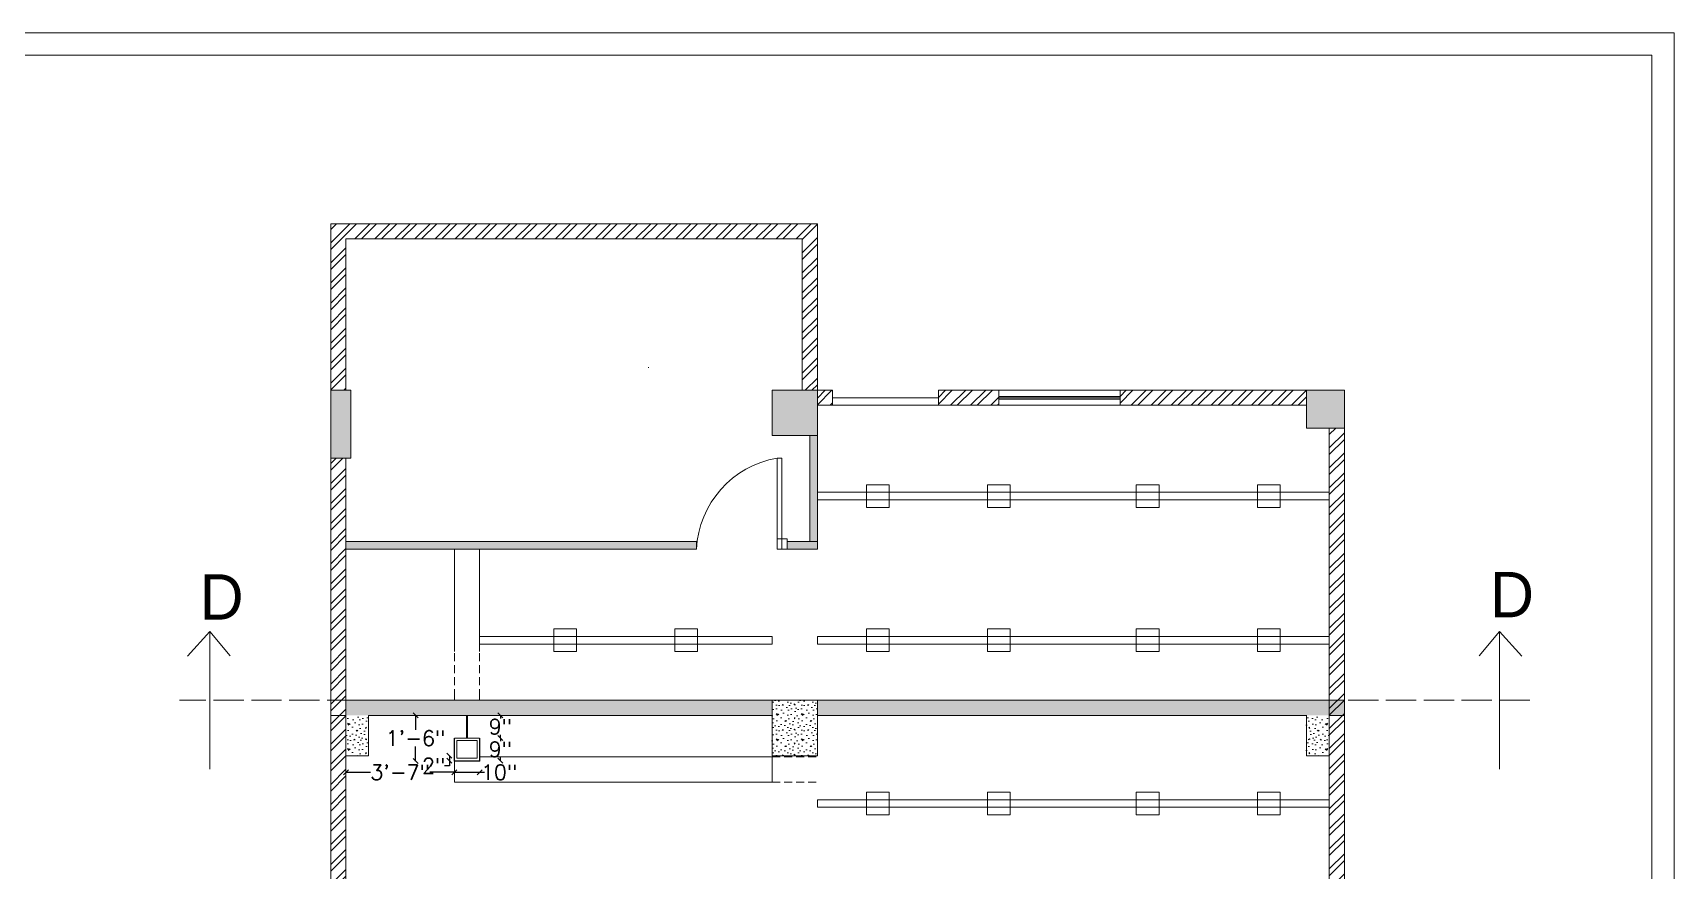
# Model space of a CAD drawing. Header units: inches. Extents: x 111501 to 134888, y 46021 to 52102.
# Drawn here: x 118641 to 119292, y 48393 to 48726 of the extents above; entities that cross this region are included whole.
import ezdxf
from ezdxf.lldxf.tags import DXFTag

# ---------------------------------------------------------------- set-up
doc = ezdxf.new("R2010")
doc.units = ezdxf.units.IN
doc.header["$MEASUREMENT"] = 0
doc.linetypes.add('ACAD_ISO02W100', pattern=[15, 12, -3])
doc.linetypes.add('HIDDEN2', pattern=[4.7625, 3.175, -1.5875])
for name, color, linetype, lineweight in [('column', 252, 'Continuous', 9), ('dimension', 250, 'Continuous', 0), ('DOOR', 1, 'Continuous', 0), ('exterior', 7, 'Continuous', 5), ('SECTION', 7, 'Continuous', 0), ('SHEET', 7, 'Continuous', 30), ('wall', 7, 'Continuous', 9), ('window', 140, 'Continuous', 15)]:
    doc.layers.add(name, color=color, linetype=linetype, lineweight=lineweight)
doc.layers.add('false ceiling', color=5, linetype='Continuous')
doc.layers.add('pt19', color=151, linetype='Continuous')
doc.styles.get("Standard").update_dxf_attribs({"font": 'txt.shx', "height": 6})
tags = doc.linetypes.add('DASHED2', pattern=[0.375, 0.25, -0.125]).pattern_tags.tags
tags[6:7] = [DXFTag(74, 4), DXFTag(75, 0), DXFTag(340, '0'), DXFTag(46, 1.0), DXFTag(50, 0.0), DXFTag(44, 0.0), DXFTag(45, 0.0)]
tags[4:5] = [DXFTag(74, 4), DXFTag(75, 0), DXFTag(340, '0'), DXFTag(46, 1.0), DXFTag(50, 0.0), DXFTag(44, 0.0), DXFTag(45, 0.0)]
doc.dimstyles.new('Standard$0', dxfattribs={"dimtxt": 4, "dimasz": 2, "dimexe": 0.125, "dimexo": 0.125, "dimgap": 0.25, "dimtad": 0, "dimtih": 1, "dimtoh": 1, "dimdec": 1, "dimlfac": -1, "dimzin": 0, "dimdsep": 46, "dimlunit": 4, "dimtxsty": 'Standard', "dimblk": 'OBLIQUE', "dimblk1": 'DOTSMALL', "dimblk2": 'DOTSMALL', "dimcen": 0, "dimse1": 1, "dimse2": 1, "dimadec": 0, "dimazin": 0, "dimtfac": 1, "dimtdec": 1, "dimtofl": 0, "dimtmove": 0, "dimatfit": 3, "dimfxl": 1, "dimtolj": 1, "dimtzin": 0, "dimarcsym": 0})
pattern_1 = [(45, (19832.368, 650.7016), (-3.97747564, 3.97747564), []), (45, (19835.0195, 650.7016), (-3.97747564, 3.97747564), [])]
pattern_2 = [(0, (-78.838, 813.287), (0, 10), [0, -10]), (0, (-78.738, 809.787), (0, 10), [0, -10]), (0, (-78.438, 815.187), (0, 10), [0, -10]), (338.1986, (-83.6382, 812.087), (30.00000273, -9.999999105), [1.07703, -52.77462]), (216.8699, (-82.6382, 811.687), (29.999999178, 20.000001233), [0.5, -49.5]), (130.6013, (-83.0382, 811.387), (50.000004212, -59.999990182), [0.92195, -91.27349]), (206.5651, (-86.338, 810.187), (-9.99999158, -10.0000131), [0.22361, -22.13707]), (326.3099, (-86.5382, 810.087), (19.99999558, -10.000013345), [0.36056, -35.69496]), (108.4349, (-86.2382, 809.887), (-9.99998403, 20.000004346), [0.31623, -31.30655]), (225, (-79.938, 809.187), (-2e-15, -10.0000031), [0.42426, -13.71787]), (0, (-80.238, 808.887), (10, 10), [0.6, -9.4]), (135, (-79.638, 808.887), (-10.0000031, 1e-15), [0.42426, -13.71787]), (251.5651, (-81.1382, 815.587), (9.99998403, 20.000004346), [0.31623, -31.30655]), (0, (-81.238, 815.287), (10, 10), [0.5, -9.5]), (143.1301, (-80.7382, 815.287), (-29.999999178, 20.000001233), [0.5, -49.5]), (213.6901, (-86.4382, 815.687), (19.99999558, 10.000013345), [0.36056, -35.69496]), (341.5651, (-86.7382, 815.487), (-20.000004346, 9.99998403), [0.63246, -30.99032]), (126.8699, (-86.1382, 815.287), (20.000001233, -29.999999178), [0.5, -49.5]), (0, (-83.538, 815.287), (0, 10), [0, -10]), (0, (-86.238, 812.687), (0, 10), [0, -10]), (0, (-83.438, 808.987), (0, 10), [0, -10]), (0, (-80.738, 812.087), (0, 10), [0, -10]), (0, (-83.638, 813.787), (0, 10), [0, -10]), (0, (-85.838, 814.087), (0, 10), [0, -10]), (0, (-84.938, 813.487), (0, 10), [0, -10]), (0, (-85.338, 811.087), (0, 10), [0, -10]), (0, (-87.738, 811.487), (0, 10), [0, -10]), (0, (-87.638, 813.787), (0, 10), [0, -10]), (0, (-87.938, 815.987), (0, 10), [0, -10]), (0, (-84.838, 816.387), (0, 10), [0, -10]), (0, (-82.638, 816.787), (0, 10), [0, -10]), (0, (-79.138, 816.387), (0, 10), [0, -10]), (0, (-81.538, 813.287), (0, 10), [0, -10]), (0, (-82.538, 815.087), (0, 10), [0, -10]), (0, (-81.738, 810.287), (0, 10), [0, -10]), (0, (-84.738, 809.787), (0, 10), [0, -10]), (0, (-81.738, 807.587), (0, 10), [0, -10]), (0, (-85.038, 808.187), (0, 10), [0, -10]), (0, (-88.238, 807.887), (0, 10), [0, -10]), (0, (-87.038, 807.387), (0, 10), [0, -10]), (0, (-86.938, 808.787), (0, 10), [0, -10]), (0, (-80.238, 807.187), (0, 10), [0, -10]), (0, (-79.038, 811.287), (0, 10), [0, -10]), (0, (-79.538, 814.287), (0, 10), [0, -10]), (0, (-84.138, 807.087), (0, 10), [0, -10])]
pattern_3 = [(0, (-78.838, 657.102), (0, 10), [0, -10]), (0, (-78.738, 653.602), (0, 10), [0, -10]), (0, (-78.438, 659.002), (0, 10), [0, -10]), (338.1986, (-83.6382, 655.9016), (30.00000273, -9.999999105), [1.07703, -52.77462]), (216.8699, (-82.6382, 655.5016), (29.999999178, 20.000001233), [0.5, -49.5]), (130.6013, (-83.0382, 655.2016), (50.000004212, -59.999990182), [0.92195, -91.27349]), (206.5651, (-86.338, 654.0016), (-9.99999158, -10.0000131), [0.22361, -22.13707]), (326.3099, (-86.5382, 653.9016), (19.99999558, -10.000013345), [0.36056, -35.69496]), (108.4349, (-86.2382, 653.7016), (-9.99998403, 20.000004346), [0.31623, -31.30655]), (225, (-79.938, 653.0016), (-2e-15, -10.0000031), [0.42426, -13.71787]), (0, (-80.238, 652.702), (10, 10), [0.6, -9.4]), (135, (-79.638, 652.7016), (-10.0000031, 1e-15), [0.42426, -13.71787]), (251.5651, (-81.1382, 659.4016), (9.99998403, 20.000004346), [0.31623, -31.30655]), (0, (-81.238, 659.102), (10, 10), [0.5, -9.5]), (143.1301, (-80.7382, 659.1016), (-29.999999178, 20.000001233), [0.5, -49.5]), (213.6901, (-86.4382, 659.5016), (19.99999558, 10.000013345), [0.36056, -35.69496]), (341.5651, (-86.7382, 659.3016), (-20.000004346, 9.99998403), [0.63246, -30.99032]), (126.8699, (-86.1382, 659.1016), (20.000001233, -29.999999178), [0.5, -49.5]), (0, (-83.538, 659.102), (0, 10), [0, -10]), (0, (-86.238, 656.502), (0, 10), [0, -10]), (0, (-83.438, 652.802), (0, 10), [0, -10]), (0, (-80.738, 655.902), (0, 10), [0, -10]), (0, (-83.638, 657.602), (0, 10), [0, -10]), (0, (-85.838, 657.902), (0, 10), [0, -10]), (0, (-84.938, 657.302), (0, 10), [0, -10]), (0, (-85.338, 654.902), (0, 10), [0, -10]), (0, (-87.738, 655.302), (0, 10), [0, -10]), (0, (-87.638, 657.602), (0, 10), [0, -10]), (0, (-87.938, 659.802), (0, 10), [0, -10]), (0, (-84.838, 660.202), (0, 10), [0, -10]), (0, (-82.638, 660.602), (0, 10), [0, -10]), (0, (-79.138, 660.202), (0, 10), [0, -10]), (0, (-81.538, 657.102), (0, 10), [0, -10]), (0, (-82.538, 658.902), (0, 10), [0, -10]), (0, (-81.738, 654.102), (0, 10), [0, -10]), (0, (-84.738, 653.602), (0, 10), [0, -10]), (0, (-81.738, 651.402), (0, 10), [0, -10]), (0, (-85.038, 652.002), (0, 10), [0, -10]), (0, (-88.238, 651.702), (0, 10), [0, -10]), (0, (-87.038, 651.202), (0, 10), [0, -10]), (0, (-86.938, 652.602), (0, 10), [0, -10]), (0, (-80.238, 651.002), (0, 10), [0, -10]), (0, (-79.038, 655.102), (0, 10), [0, -10]), (0, (-79.538, 658.102), (0, 10), [0, -10]), (0, (-84.138, 650.902), (0, 10), [0, -10])]

# ---------------------------------------------------------------- blocks, each defined once
blk = doc.blocks.new('fg')
at = {"layer": 'exterior', "linetype": 'Continuous'}
for p, q in [((-2722.06, -26309.02, 0), (-2731.88, -26300.13, 0)), ((-2731.88, -26300.13, 0), (-2722.06, -26309.02, 0)), ((-2776.68, -26309.02, 0), (-2722.06, -26309.02, 0)), ((-2722.06, -26309.02, 0), (-2731.74, -26317.05, 0))]:
    blk.add_line(p, q, dxfattribs=at)
blk = doc.blocks.new('_Oblique')
at = {"color": 0, "linetype": 'ByBlock', "lineweight": -2}
blk.add_line((-0.5, -0.5), (0.5, 0.5), dxfattribs=at)
blk = doc.blocks.new('*D1406')
at = {"layer": 'Defpoints', "color": 0, "transparency": 16777216}
for p in [(118793.28, 48455.03), (118812.06, 48455.03), (118812.91, 48436.93)]:
    blk.add_point(p, dxfattribs=at)
at = {"layer": 'dimension', "color": 0, "lineweight": -2, "transparency": 16777216}
for p, q in [((118793.28, 48455.03), (118793.28, 48449.23)), ((118793.28, 48436.93), (118793.28, 48442.73))]:
    blk.add_line(p, q, dxfattribs=at)
at = {"layer": 'dimension', "color": 0, "lineweight": -2, "transparency": 16777216, "xscale": 2, "yscale": 2, "zscale": 2}
for p, rotation in [((118793.28, 48455.03), 90), ((118793.28, 48436.93), 270)]:
    blk.add_blockref('_Oblique', p, dxfattribs=dict(at, rotation=rotation))
at = {"layer": 'dimension', "color": 0, "lineweight": 5, "transparency": 16777216, "insert": (118793.28, 48445.98), "char_height": 6, "attachment_point": 5}
blk.add_mtext('\\A1;1\'-6"', dxfattribs=at)
blk = doc.blocks.new('_DOTSMALL')
at = {"color": 0, "linetype": 'ByBlock', "lineweight": -2, "const_width": 0.5}
blk.add_lwpolyline([(-0.0625, 0, 1), (0.0625, 0, 1)], format="xyb", close=True, dxfattribs=at)
blk = doc.blocks.new('*D1407')
at = {"layer": 'Defpoints', "color": 0, "transparency": 16777216}
for p in [(118812.18, 48446.03), (118826.93, 48446.03), (118809.12, 48437.03)]:
    blk.add_point(p, dxfattribs=at)
at = {"layer": 'dimension', "color": 0, "lineweight": -2, "transparency": 16777216}
for p, q in [((118826.93, 48446.03), (118826.93, 48444.78)), ((118826.93, 48437.03), (118826.93, 48438.28))]:
    blk.add_line(p, q, dxfattribs=at)
at = {"layer": 'dimension', "color": 0, "lineweight": -2, "transparency": 16777216, "xscale": 2, "yscale": 2, "zscale": 2}
for p, rotation in [((118826.93, 48446.03), 90), ((118826.93, 48437.03), 270)]:
    blk.add_blockref('_Oblique', p, dxfattribs=dict(at, rotation=rotation))
at = {"layer": 'dimension', "color": 0, "lineweight": 5, "transparency": 16777216, "insert": (118826.93, 48441.53), "char_height": 6, "attachment_point": 5}
blk.add_mtext('\\A1;9"', dxfattribs=at)
blk = doc.blocks.new('*D1408')
at = {"layer": 'Defpoints', "color": 0, "lineweight": 5, "transparency": 16777216}
for p in [(118826.93, 48455.03), (118829.34, 48455.03), (118812.18, 48446.03)]:
    blk.add_point(p, dxfattribs=at)
at = {"layer": 'dimension', "color": 0, "lineweight": -2, "transparency": 16777216}
for p, q in [((118826.93, 48455.03), (118826.93, 48453.78)), ((118826.93, 48446.03), (118826.93, 48447.28))]:
    blk.add_line(p, q, dxfattribs=at)
at = {"layer": 'dimension', "color": 0, "lineweight": -2, "transparency": 16777216, "xscale": 2, "yscale": 2, "zscale": 2}
for p, rotation in [((118826.93, 48455.03), 90), ((118826.93, 48446.03), 270)]:
    blk.add_blockref('_Oblique', p, dxfattribs=dict(at, rotation=rotation))
at = {"layer": 'dimension', "color": 0, "lineweight": 5, "transparency": 16777216, "insert": (118826.93, 48450.53), "char_height": 6, "attachment_point": 5}
blk.add_mtext('\\A1;9"', dxfattribs=at)
blk = doc.blocks.new('*D1566')
at = {"layer": 'Defpoints', "color": 0, "transparency": 16777216}
for p in [(118774.67, 48439.03), (118806.73, 48437.03), (118808.67, 48437.03)]:
    blk.add_point(p, dxfattribs=at)
at = {"layer": 'dimension', "color": 0, "lineweight": -2, "transparency": 16777216}
for p, q in [((118806.73, 48439.03), (118806.73, 48437.03)), ((118806.73, 48435.03), (118804.73, 48435.03)), ((118806.73, 48437.03), (118806.73, 48435.03))]:
    blk.add_line(p, q, dxfattribs=at)
at = {"layer": 'dimension', "color": 0, "lineweight": -2, "transparency": 16777216, "xscale": 2, "yscale": 2, "zscale": 2}
for p, rotation in [((118806.73, 48439.03), 90), ((118806.73, 48437.03), 270)]:
    blk.add_blockref('_Oblique', p, dxfattribs=dict(at, rotation=rotation))
at = {"layer": 'dimension', "color": 0, "lineweight": 5, "transparency": 16777216, "insert": (118800.48, 48435.03), "char_height": 6, "attachment_point": 5}
blk.add_mtext('\\A1;2"', dxfattribs=at)
blk = doc.blocks.new('*D1567')
at = {"layer": 'Defpoints', "color": 0, "transparency": 16777216}
for p in [(118808.67, 48437.03), (118818.67, 48437.74), (118818.67, 48432.47)]:
    blk.add_point(p, dxfattribs=at)
at = {"layer": 'dimension', "color": 0, "lineweight": -2, "transparency": 16777216}
for p, q in [((118808.67, 48432.47), (118818.67, 48432.47)), ((118818.67, 48432.47), (118820.67, 48432.47))]:
    blk.add_line(p, q, dxfattribs=at)
at = {"layer": 'dimension', "color": 0, "lineweight": -2, "transparency": 16777216, "xscale": 2, "yscale": 2, "zscale": 2, "rotation": 180}
blk.add_blockref('_Oblique', (118808.67, 48432.47), dxfattribs=at)
at = {"layer": 'dimension', "color": 0, "lineweight": -2, "transparency": 16777216, "xscale": 2, "yscale": 2, "zscale": 2}
blk.add_blockref('_Oblique', (118818.67, 48432.47), dxfattribs=at)
at = {"layer": 'dimension', "color": 0, "lineweight": 5, "transparency": 16777216, "insert": (118826.42, 48432.47), "char_height": 6, "attachment_point": 5}
blk.add_mtext('\\A1;10"', dxfattribs=at)
blk = doc.blocks.new('*D1569')
at = {"layer": 'Defpoints', "color": 0, "lineweight": 5, "transparency": 16777216}
for p in [(118765.67, 48433.53), (118765.67, 48432.47), (118808.67, 48437.03)]:
    blk.add_point(p, dxfattribs=at)
at = {"layer": 'dimension', "color": 0, "lineweight": -2, "transparency": 16777216}
for p, q in [((118765.67, 48432.47), (118775.42, 48432.47)), ((118808.67, 48432.47), (118798.92, 48432.47))]:
    blk.add_line(p, q, dxfattribs=at)
at = {"layer": 'dimension', "color": 0, "lineweight": -2, "transparency": 16777216, "xscale": 2, "yscale": 2, "zscale": 2, "rotation": 180}
blk.add_blockref('_Oblique', (118765.67, 48432.47), dxfattribs=at)
at = {"layer": 'dimension', "color": 0, "lineweight": -2, "transparency": 16777216, "xscale": 2, "yscale": 2, "zscale": 2}
blk.add_blockref('_Oblique', (118808.67, 48432.47), dxfattribs=at)
at = {"layer": 'dimension', "color": 0, "lineweight": 5, "transparency": 16777216, "insert": (118787.17, 48432.47), "char_height": 6, "attachment_point": 5}
blk.add_mtext('\\A1;3\'-7"', dxfattribs=at)

msp = doc.modelspace()

# ---------------------------------------------------------------- hatches: boundary and pattern name
at = {"layer": 'column'}
h = msp.add_hatch(color=256, dxfattribs=at)
h.paths.add_polyline_path([(118934.67, 48584.01), (118934.67, 48566.01), (118952.67, 48566.01), (118952.67, 48584.01)])
h.paths.add_polyline_path([(118759.67, 48584.01), (118759.67, 48557.01), (118767.67, 48557.01), (118767.67, 48584.01)])
h = msp.add_hatch(color=256, dxfattribs=at)
h.paths.add_polyline_path([(119146.67, 48580.07), (119146.67, 48569.07), (119157.67, 48569.07), (119157.67, 48580.07)])
h.paths.add_polyline_path([(119157.67, 48580.07), (119157.67, 48584.07), (119146.67, 48584.07), (119146.67, 48580.07)])
h.paths.add_polyline_path([(119157.67, 48569.07), (119161.67, 48569.07), (119161.67, 48580.07), (119157.67, 48580.07)])
h.paths.add_polyline_path([(119161.67, 48584.07), (119157.67, 48584.07), (119157.67, 48580.07), (119161.67, 48580.07)])
at = {"layer": 'pt19', "lineweight": 0}
msp.add_hatch(color=256, dxfattribs=at).paths.add_polyline_path([(118949.67, 48566.01), (118952.67, 48566.01), (118952.67, 48543.51), (118952.64, 48543.51), (118952.64, 48540.51), (118952.67, 48540.51), (118952.67, 48524.01), (118949.67, 48524.01)])
h = msp.add_hatch(color=256, dxfattribs=at)
h.paths.add_polyline_path([(118765.67, 48524.01), (118789.17, 48524.01), (118790.17, 48524.01), (118813.17, 48524.01), (118814.17, 48524.01), (118837.17, 48524.01), (118838.17, 48524.01), (118861.17, 48524.01), (118862.17, 48524.01), (118885.67, 48524.01), (118886.67, 48524.01), (118904.7, 48524.01), (118904.7, 48521.01), (118818.67, 48521.01), (118808.67, 48521.01), (118765.67, 48521.01)])
h.paths.add_polyline_path([(118952.67, 48524.01), (118952.67, 48521.01), (118940.67, 48521.01), (118940.67, 48524.01)])
at = {"layer": 'wall', "lineweight": 5}
h = msp.add_hatch(dxfattribs=at)
h.set_pattern_fill('ANSI32', color=256, scale=15, style=0)
h.set_pattern_definition(pattern_1)
h.paths.add_polyline_path([(118759.67, 48584.01), (118759.67, 48650.01), (118952.67, 48650.01), (118952.67, 48584.01), (118946.67, 48584.01), (118946.67, 48644.01), (118765.67, 48644.01), (118765.67, 48584.01)])
h = msp.add_hatch(dxfattribs=at)
h.set_pattern_fill('ANSI32', color=256, scale=15, style=0)
h.set_pattern_definition(pattern_1)
h.paths.add_polyline_path([(119072.67, 48578.01), (119146.67, 48578.01), (119146.67, 48584.01), (119072.67, 48584.01)])
h.paths.add_polyline_path([(119000.67, 48584.01), (119000.67, 48578.01), (119024.67, 48578.01), (119024.67, 48584.01)])
h.paths.add_polyline_path([(118952.67, 48578.01), (118958.67, 48578.01), (118958.67, 48584.01), (118952.67, 48584.01)])
h = msp.add_hatch(dxfattribs=at)
h.set_pattern_fill('ANSI32', color=256, scale=15, style=0)
h.set_pattern_definition(pattern_1)
h.paths.add_polyline_path([(119155.67, 48180.16), (119161.67, 48180.16), (119161.67, 48369.09), (119155.67, 48369.09)])
h.paths.add_polyline_path([(119155.67, 47976.23), (119161.67, 47976.23), (119161.67, 48165.16), (119155.67, 48165.16)])
h.paths.add_polyline_path([(119155.67, 48384.09), (119161.67, 48384.09), (119161.67, 48569.01), (119155.67, 48569.01)])
h.paths.add_polyline_path([(119155.67, 47851.23), (119161.67, 47851.23), (119161.67, 47961.23), (119155.67, 47961.23)])
h = msp.add_hatch(dxfattribs=at)
h.set_pattern_fill('ANSI32', color=256, scale=15, style=0)
h.set_pattern_definition(pattern_1)
h.paths.add_polyline_path([(118759.67, 48180.16), (118765.67, 48180.16), (118765.67, 48367.59), (118759.67, 48367.59)])
h.paths.add_polyline_path([(118759.67, 48557.01), (118759.67, 48385.59), (118765.67, 48385.59), (118765.67, 48557.01)])
h = msp.add_hatch(dxfattribs=at)
h.set_pattern_fill('CONC', color=256, scale=10, style=0)
h.set_pattern_definition(pattern_2)
h.paths.add_polyline_path([(118765.67, 48455.03), (118808.67, 48455.03), (118818.67, 48455.03), (118934.67, 48455.03), (118934.67, 48461.03), (118818.67, 48461.03), (118808.67, 48461.03), (118765.67, 48461.03)])
h = msp.add_hatch(dxfattribs=at)
h.set_pattern_fill('CONC', color=256, scale=10, style=0)
h.set_pattern_definition(pattern_3)
h.paths.add_polyline_path([(118934.67, 48455.03), (118934.67, 48439.03), (118952.67, 48439.03), (118952.67, 48455.03), (118952.67, 48461.03), (118934.67, 48461.03)])
h = msp.add_hatch(dxfattribs=at)
h.set_pattern_fill('CONC', color=256, scale=10, style=0)
h.set_pattern_definition(pattern_3)
h.paths.add_polyline_path([(118952.67, 48455.03), (119155.67, 48455.03), (119155.67, 48461.03), (118952.67, 48461.03)])
h.paths.add_polyline_path([(119155.67, 48455.03), (119161.67, 48455.03), (119161.67, 48461.03), (119155.67, 48461.03)])
h = msp.add_hatch(dxfattribs=at)
h.set_pattern_fill('CONC', color=256, scale=10, style=0)
h.set_pattern_definition(pattern_2)
h.paths.add_polyline_path([(118765.67, 48439.03), (118774.67, 48439.03), (118774.67, 48455.03), (118765.67, 48455.03)])
h = msp.add_hatch(dxfattribs=at)
h.set_pattern_fill('CONC', color=256, scale=10, angle=180, style=0)
h.set_pattern_definition([(180, (238000.17, 813.287), (0, 10), [0, -10]), (180, (238000.07, 809.787), (0, 10), [0, -10]), (180, (237999.77, 815.187), (0, 10), [0, -10]), (201.8014, (238004.9697, 812.087), (-30.00000273, -9.999999105), [1.07703, -52.77462]), (323.1301, (238003.9697, 811.687), (-29.999999178, 20.000001233), [0.5, -49.5]), (49.3987, (238004.3697, 811.387), (-50.000004212, -59.999990182), [0.92195, -91.27349]), (333.4349, (238007.6697, 810.187), (9.99999158, -10.0000131), [0.22361, -22.13707]), (213.6901, (238007.8697, 810.087), (-19.99999558, -10.000013345), [0.36056, -35.69496]), (71.5651, (238007.5697, 809.887), (9.99998403, 20.000004346), [0.31623, -31.30655]), (315, (238001.27, 809.187), (2e-15, -10.0000031), [0.42426, -13.71787]), (180, (238001.57, 808.887), (-10, 10), [0.6, -9.4]), (45, (238000.97, 808.887), (10.0000031, 1e-15), [0.42426, -13.71787]), (288.4349, (238002.4697, 815.587), (-9.99998403, 20.000004346), [0.31623, -31.30655]), (180, (238002.57, 815.287), (-10, 10), [0.5, -9.5]), (36.8699, (238002.0697, 815.287), (29.999999178, 20.000001233), [0.5, -49.5]), (326.3099, (238007.7697, 815.687), (-19.99999558, 10.000013345), [0.36056, -35.69496]), (198.4349, (238008.0697, 815.487), (20.000004346, 9.99998403), [0.63246, -30.99032]), (53.1301, (238007.4697, 815.287), (-20.000001233, -29.999999178), [0.5, -49.5]), (180, (238004.87, 815.287), (0, 10), [0, -10]), (180, (238007.57, 812.687), (0, 10), [0, -10]), (180, (238004.77, 808.987), (0, 10), [0, -10]), (180, (238002.07, 812.087), (0, 10), [0, -10]), (180, (238004.97, 813.787), (0, 10), [0, -10]), (180, (238007.17, 814.087), (0, 10), [0, -10]), (180, (238006.27, 813.487), (0, 10), [0, -10]), (180, (238006.67, 811.087), (0, 10), [0, -10]), (180, (238009.07, 811.487), (0, 10), [0, -10]), (180, (238008.97, 813.787), (0, 10), [0, -10]), (180, (238009.27, 815.987), (0, 10), [0, -10]), (180, (238006.17, 816.387), (0, 10), [0, -10]), (180, (238003.97, 816.787), (0, 10), [0, -10]), (180, (238000.47, 816.387), (0, 10), [0, -10]), (180, (238002.87, 813.287), (0, 10), [0, -10]), (180, (238003.87, 815.087), (0, 10), [0, -10]), (180, (238003.07, 810.287), (0, 10), [0, -10]), (180, (238006.07, 809.787), (0, 10), [0, -10]), (180, (238003.07, 807.587), (0, 10), [0, -10]), (180, (238006.37, 808.187), (0, 10), [0, -10]), (180, (238009.57, 807.887), (0, 10), [0, -10]), (180, (238008.37, 807.387), (0, 10), [0, -10]), (180, (238008.27, 808.787), (0, 10), [0, -10]), (180, (238001.57, 807.187), (0, 10), [0, -10]), (180, (238000.37, 811.287), (0, 10), [0, -10]), (180, (238000.87, 814.287), (0, 10), [0, -10]), (180, (238005.47, 807.087), (0, 10), [0, -10])])
h.paths.add_polyline_path([(119155.67, 48439.03), (119146.67, 48439.03), (119146.67, 48455.03), (119155.67, 48455.03)])

# ---------------------------------------------------------------- linework, layer by layer
at = {"lineweight": 5}
for p, q in [((118774.67, 48439.03), (118774.67, 48455.03)), ((119146.67, 48439.03), (119146.67, 48455.03)), ((118774.67, 48439.03), (118765.67, 48439.03)), ((119146.67, 48439.03), (119155.67, 48439.03))]:
    msp.add_line(p, q, dxfattribs=at)
at = {"layer": 'column'}
for points in [[(118767.67, 48557.01), (118767.67, 48584.01), (118759.67, 48584.01), (118759.67, 48557.01)], [(118952.67, 48584.01), (118934.67, 48584.01), (118934.67, 48566.01), (118952.67, 48566.01)], [(119146.67, 48584.01), (119161.67, 48584.01), (119161.67, 48569.01), (119146.67, 48569.01)]]:
    msp.add_lwpolyline(points, close=True, dxfattribs=at)
at = {"layer": 'dimension', "lineweight": 5}
msp.add_line((118885.67, 48592.92), (118885.67, 48593.17), dxfattribs=at)
at = {"layer": 'DOOR', "linetype": 'DASHED2'}
for p, q in [((118958.67, 48581.01), (119000.67, 48581.01)), ((118958.67, 48578.01), (119000.67, 48578.01))]:
    msp.add_line(p, q, dxfattribs=at)
at = {"layer": 'DOOR', "color": 140, "linetype": 'Continuous', "lineweight": 0, "elevation": -0.46}
for points in [[(118936.67, 48521.01), (118938.52, 48521.01), (118938.52, 48557.06), (118936.67, 48557.06)], [(118940.67, 48521.01), (118936.67, 48521.01), (118936.67, 48525.01), (118940.67, 48525.01)]]:
    msp.add_lwpolyline(points, close=True, dxfattribs=at)
at = {"layer": 'DOOR', "color": 140, "linetype": 'Continuous', "lineweight": 0}
msp.add_arc((118943.13, 48519.12, -0.91), 38.48, 99.67307, 177.18608, dxfattribs=at)
at = {"layer": 'exterior', "color": 1, "linetype": 'ACAD_ISO02W100'}
msp.add_line((119235.16, 48461.03), (118699.66, 48461.03), dxfattribs=at)
at = {"layer": 'false ceiling', "linetype": 'HIDDEN2', "lineweight": 5}
for p, q in [((118808.67, 48462.3), (118808.67, 48480.3)), ((118818.67, 48462.3), (118818.67, 48480.3)), ((118934.67, 48438.59), (118952.67, 48438.59)), ((118934.67, 48428.59), (118952.67, 48428.59))]:
    msp.add_line(p, q, dxfattribs=at)
at = {"layer": 'false ceiling', "lineweight": 5}
for points in [[(118952.64, 48543.51), (119155.67, 48543.51), (119155.67, 48540.51), (118952.64, 48540.51)], [(118972.14, 48546.51), (118981.14, 48546.51), (118981.14, 48537.51), (118972.14, 48537.51)], [(119020.14, 48546.51), (119029.14, 48546.51), (119029.14, 48537.51), (119020.14, 48537.51)], [(119079.14, 48546.51), (119088.14, 48546.51), (119088.14, 48537.51), (119079.14, 48537.51)], [(119127.14, 48546.51), (119136.14, 48546.51), (119136.14, 48537.51), (119127.14, 48537.51)], [(118818.67, 48486.3), (118934.67, 48486.3), (118934.67, 48483.3), (118818.67, 48483.3)], [(118848.15, 48489.3), (118857.15, 48489.3), (118857.15, 48480.3), (118848.15, 48480.3)], [(118896.15, 48489.3), (118905.15, 48489.3), (118905.15, 48480.3), (118896.15, 48480.3)], [(118952.64, 48486.3), (119155.67, 48486.3), (119155.67, 48483.3), (118952.64, 48483.3)], [(118972.14, 48489.3), (118981.14, 48489.3), (118981.14, 48480.3), (118972.14, 48480.3)], [(119020.14, 48489.3), (119029.14, 48489.3), (119029.14, 48480.3), (119020.14, 48480.3)], [(119079.14, 48489.3), (119088.14, 48489.3), (119088.14, 48480.3), (119079.14, 48480.3)], [(119127.14, 48489.3), (119136.14, 48489.3), (119136.14, 48480.3), (119127.14, 48480.3)], [(118952.64, 48421.59), (119155.67, 48421.59), (119155.67, 48418.59), (118952.64, 48418.59)], [(118972.14, 48424.59), (118981.14, 48424.59), (118981.14, 48415.59), (118972.14, 48415.59)], [(119020.14, 48424.59), (119029.14, 48424.59), (119029.14, 48415.59), (119020.14, 48415.59)], [(119079.14, 48424.59), (119088.14, 48424.59), (119088.14, 48415.59), (119079.14, 48415.59)], [(119127.14, 48424.59), (119136.14, 48424.59), (119136.14, 48415.59), (119127.14, 48415.59)]]:
    msp.add_lwpolyline(points, close=True, dxfattribs=at)
for points in [[(118808.67, 48480.3), (118808.67, 48521.01), (118818.67, 48521.01), (118818.67, 48480.3)], [(118808.67, 48461.03), (118808.67, 48462.3)], [(118818.67, 48462.3), (118818.67, 48461.03)], [(118808.67, 48438.59), (118808.67, 48428.59), (118934.67, 48428.59), (118934.67, 48438.59), (118818.77, 48438.59)]]:
    msp.add_lwpolyline(points, dxfattribs=at)
at = {"layer": 'pt19', "lineweight": 0}
msp.add_lwpolyline([(118952.67, 48524.01), (118949.67, 48524.01), (118949.67, 48566.01), (118952.67, 48566.01)], close=True, dxfattribs=at)
for points, elevation in [([(118904.7, 48521.01), (118765.67, 48521.01), (118765.67, 48524.01), (118904.7, 48524.01)], -0.91), ([(118940.67, 48521.01), (118952.67, 48521.01), (118952.67, 48524.01), (118940.67, 48524.01)], -0.46)]:
    msp.add_lwpolyline(points, close=True, dxfattribs=dict(at, elevation=elevation))
at = {"layer": 'SECTION', "color": 15}
msp.add_lwpolyline([(118813.42, 48446.03), (118813.92, 48446.03), (118813.92, 48455.03), (118813.42, 48455.03)], close=True, dxfattribs=at)
at = {"layer": 'SECTION', "color": 1}
msp.add_lwpolyline([(118808.57, 48446.03), (118808.57, 48436.93), (118818.77, 48436.93), (118818.77, 48446.03)], dxfattribs=at)
at = {"layer": 'SECTION', "color": 5}
for points in [[(118808.67, 48437.03), (118818.67, 48437.03), (118818.67, 48446.03), (118808.67, 48446.03)], [(118809.67, 48438.03), (118817.67, 48438.03), (118817.67, 48445.03), (118809.67, 48445.03)]]:
    msp.add_lwpolyline(points, close=True, dxfattribs=at)
at = {"layer": 'SHEET', "color": 0, "lineweight": 5, "ltscale": 25}
for points in [[(117990.52, 46902.66), (119292.45, 46902.66), (119292.45, 48725.76), (117990.52, 48725.76)], [(117999.45, 46911.58), (119283.53, 46911.58), (119283.53, 48716.84), (117999.45, 48716.84)]]:
    msp.add_lwpolyline(points, close=True, dxfattribs=at)
at = {"layer": 'wall'}
for p, q in [((118759.67, 48650.01), (118952.67, 48650.01)), ((118759.67, 48584.01), (118759.67, 48650.01)), ((118952.67, 48584.01), (118952.67, 48650.01)), ((118765.67, 48644.01), (118946.67, 48644.01)), ((118765.67, 48584.01), (118765.67, 48644.01)), ((118946.67, 48584.01), (118946.67, 48644.01)), ((119000.67, 48584.01), (119000.67, 48578.01)), ((119000.67, 48584.01), (119146.67, 48584.01)), ((119000.67, 48578.01), (119146.67, 48578.01)), ((119155.67, 48384.09), (119155.67, 48569.01)), ((119161.67, 48384.09), (119161.67, 48569.01)), ((118759.67, 48557.01), (118759.67, 48385.59)), ((118765.67, 48557.01), (118765.67, 48385.59))]:
    msp.add_line(p, q, dxfattribs=at)
at = {"layer": 'wall', "lineweight": 5}
for p, q in [((118952.67, 48584.01), (118958.67, 48584.01)), ((118958.67, 48584.01), (118958.67, 48578.01)), ((119000.67, 48584.01), (119000.67, 48578.01)), ((119000.67, 48584.01), (119000.67, 48578.01)), ((119072.67, 48584.01), (119072.67, 48578.01)), ((118958.67, 48578.01), (118952.67, 48578.01))]:
    msp.add_line(p, q, dxfattribs=at)
for points in [[(119024.67, 48584.01), (119072.67, 48584.01), (119072.67, 48578.01), (119024.67, 48578.01)], [(118934.67, 48439.03), (118952.67, 48439.03), (118952.67, 48461.03), (118934.67, 48461.03)]]:
    msp.add_lwpolyline(points, close=True, dxfattribs=at)
for points in [[(119155.67, 48455.03), (119161.67, 48455.03), (119161.67, 48461.03), (118759.67, 48461.03), (118759.67, 48455.03), (118765.67, 48455.03)], [(118774.67, 48455.03), (118934.67, 48455.03)], [(118952.67, 48455.03), (119146.77, 48455.03)]]:
    msp.add_lwpolyline(points, dxfattribs=at)
at = {"layer": 'window', "color": 5, "lineweight": 5}
for p, q in [((119024.67, 48581.51), (119072.67, 48581.51)), ((119024.67, 48581.01), (119072.67, 48581.01)), ((119024.67, 48580.51), (119072.67, 48580.51))]:
    msp.add_line(p, q, dxfattribs=at)

# ---------------------------------------------------------------- block references
at = {"layer": 'exterior', "linetype": 'Continuous', "rotation": 90}
msp.add_blockref('fg', (92402.64, 51210.4, 0), dxfattribs=at)
at = {"layer": 'exterior', "color": 1, "linetype": 'Continuous', "xscale": -1, "rotation": 270}
msp.add_blockref('fg', (145532.18, 51210.4, 0), dxfattribs=at)

# ---------------------------------------------------------------- texts
at = {"layer": 'exterior', "color": 1, "linetype": 'Continuous', "char_height": 18, "width": 14.5412, "attachment_point": 1}
for insert in [(118707.69, 48511.01), (119219.47, 48511.94)]:
    msp.add_mtext('{\\Faehalf.shx|c0;D}', dxfattribs=dict(at, insert=insert))

# ---------------------------------------------------------------- dimensions: what is measured, and where the dimension line sits
at = {"layer": 'dimension', "lineweight": 5}
for base, p1, p2, picture, middle in [((118793.28, 48455.03), (118812.91, 48436.93), (118812.06, 48455.03), '*D1406', (118793.28, 48445.98)), ((118826.93, 48446.03), (118809.12, 48437.03), (118812.18, 48446.03), '*D1407', (118826.93, 48441.53)), ((118806.73, 48437.03), (118774.67, 48439.03), (118808.67, 48437.03), '*D1566', (118800.48, 48435.03))]:
    dim = msp.add_linear_dim(base=base, p1=p1, p2=p2, angle=90, dimstyle='Standard$0', dxfattribs=at)
    dim.commit()
    dim.dimension.update_dxf_attribs({"geometry": picture, "text_midpoint": middle})
dim = msp.add_linear_dim(base=(118826.93, 48455.03), p1=(118812.18, 48446.03), p2=(118829.34, 48455.03), angle=90, dimstyle='Standard$0', override={"dimtmove": 1}, dxfattribs=at)
dim.commit()
dim.dimension.update_dxf_attribs({"geometry": '*D1408', "text_midpoint": (118826.93, 48450.53)})
dim = msp.add_linear_dim(base=(118765.67, 48432.47), p1=(118808.67, 48437.03), p2=(118765.67, 48433.53), dimstyle='Standard$0', override={"dimtmove": 1}, dxfattribs=at)
dim.commit()
dim.dimension.update_dxf_attribs({"geometry": '*D1569', "text_midpoint": (118787.17, 48432.47)})
dim = msp.add_linear_dim(base=(118818.67, 48432.47), p1=(118808.67, 48437.03), p2=(118818.67, 48437.74), dimstyle='Standard$0', dxfattribs=at)
dim.commit()
dim.dimension.update_dxf_attribs({"geometry": '*D1567', "text_midpoint": (118826.42, 48432.47)})

doc.saveas('drawing.dxf')
